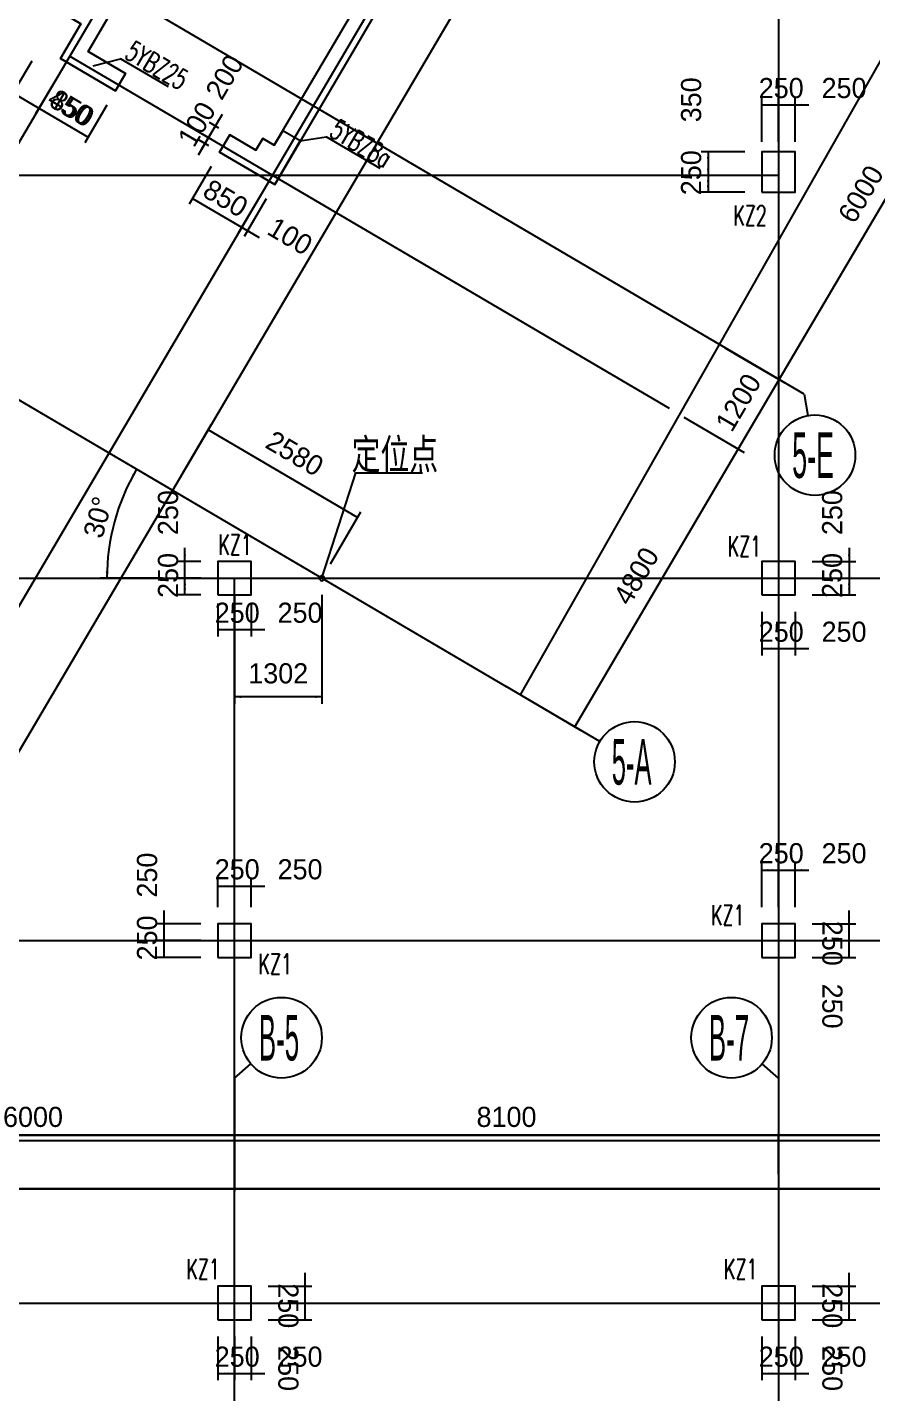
# Model space of a CAD drawing. Extents: x 19107 to 699106, y -67310 to 245688.
# Drawn here: x 521573 to 534145, y 143353 to 163694 of the extents above; entities that cross this region are included whole.
import ezdxf
from ezdxf.enums import TextEntityAlignment as Align

# ---------------------------------------------------------------- set-up
doc = ezdxf.new("R2010")
doc.units = 0
doc.header["$LTSCALE"] = 100
doc.header["$MEASUREMENT"] = 0
for name, color, linetype in [('DIM', 3, 'Continuous'), ('DOTE', 253, 'Continuous'), ('h后浇带', 51, 'Continuous'), ('L-AXIS', 3, 'Continuous'), ('wall-主楼', 2, 'Continuous'), ('小尺寸', 4, 'Continuous')]:
    doc.layers.add(name, color=color, linetype=linetype)
doc.layers.add('Select Column Frame Line', color=7, linetype='Continuous', lineweight=0)
doc.layers.add('Select Column Frame Position', color=7, linetype='Continuous', lineweight=0)
doc.styles.get("Standard").update_dxf_attribs({"font": 'standard'})
doc.styles.add('汉字', font='汉字')
doc.dimstyles.get("Standard").update_dxf_attribs({"dimtxt": 300, "dimasz": 100, "dimexe": 100, "dimexo": 250, "dimgap": 100, "dimtad": 0, "dimtoh": 1, "dimdec": 0, "dimdsep": 46, "dimcen": 0.09, "dimclrt": 7, "dimadec": 0, "dimazin": 0, "dimtfac": 1, "dimtdec": 4, "dimtofl": 0, "dimtmove": 0, "dimatfit": 3, "dimfxl": 1, "dimtolj": 1, "dimtzin": 0, "dimarcsym": 0})

# ---------------------------------------------------------------- blocks, each defined once
blk = doc.blocks.new('*D2033')
at = {"layer": 'L-AXIS', "color": 0, "linetype": 'ByBlock', "lineweight": -2}
for p, q in [((523678, 156830), (523113, 157162)), ((523585, 155488), (522657, 155488))]:
    blk.add_line(p, q, dxfattribs=at)
blk.add_arc((525960, 155488), 3202, 149.5454, 180, dxfattribs=at)
for points in [[(523199, 157111), (523164, 157016), (523135, 157032)], [(522757, 155488), (522742, 155588), (522775, 155588)]]:
    blk.add_solid(points, dxfattribs=at)
at = {"layer": 'L-AXIS', "color": 7, "linetype": 'Continuous', "lineweight": -2, "insert": (522773, 156355), "char_height": 300, "width": 453.33, "attachment_point": 8, "rotation": 74.7727, "style": '汉字'}
blk.add_mtext('30%%D', dxfattribs=at)
blk = doc.blocks.new('*D1056')
at = {"layer": 'L-AXIS', "color": 0, "linetype": 'ByBlock', "lineweight": -2}
for p, q in [((524658, 155238), (524658, 153618)), ((525960, 155238), (525960, 153618)), ((525960, 153718), (524658, 153718))]:
    blk.add_line(p, q, dxfattribs=at)
for points in [[(524658, 153718), (524758, 153734), (524758, 153701)], [(525960, 153718), (525860, 153701), (525860, 153734)]]:
    blk.add_solid(points, dxfattribs=at)
at = {"layer": 'L-AXIS', "color": 7, "linetype": 'Continuous', "lineweight": -2, "insert": (525309, 154068), "char_height": 300, "width": 690, "attachment_point": 5, "style": '汉字'}
blk.add_mtext('1302', dxfattribs=at)
blk = doc.blocks.new('*D1384')
at = {"layer": 'L-AXIS', "color": 0, "linetype": 'ByBlock', "lineweight": -2}
for p, q in [((531350, 157887), (532244, 157361)), ((529725, 153274), (532158, 157412)), ((528917, 153749), (529811, 153223))]:
    blk.add_line(p, q, dxfattribs=at)
for points in [[(532158, 157412), (532122, 157317), (532093, 157334)], [(529725, 153274), (529761, 153369), (529790, 153352)]]:
    blk.add_solid(points, dxfattribs=at)
at = {"layer": 'L-AXIS', "color": 7, "linetype": 'Continuous', "lineweight": -2, "insert": (530640, 155520), "char_height": 300, "width": 790, "attachment_point": 5, "rotation": 59.5454, "style": '汉字'}
blk.add_mtext('4800', dxfattribs=at)
blk = doc.blocks.new('_AXISO')
blk.add_circle((0, 0), 0.5)
blk = doc.blocks.new('*D1715')
at = {"layer": 'L-AXIS', "color": 0, "linetype": 'ByBlock', "lineweight": -2}
for p, q in [((535000, 164094), (535894, 163568)), ((532766, 158446), (535808, 163618)), ((532094, 158842), (532853, 158396))]:
    blk.add_line(p, q, dxfattribs=at)
for points in [[(535808, 163618), (535771, 163524), (535743, 163541)], [(532766, 158446), (532803, 158541), (532831, 158524)]]:
    blk.add_solid(points, dxfattribs=at)
at = {"layer": 'L-AXIS', "color": 7, "linetype": 'Continuous', "lineweight": -2, "insert": (533985, 161210), "char_height": 300, "width": 770, "attachment_point": 5, "rotation": 59.5454, "style": '汉字'}
blk.add_mtext('6000', dxfattribs=at)
blk = doc.blocks.new('*D1062')
at = {"layer": 'L-AXIS', "color": 0, "linetype": 'ByBlock', "lineweight": -2}
for p, q in [((518658, 146608), (518658, 147210)), ((518658, 147110), (524658, 147110)), ((524658, 146608), (524658, 147210))]:
    blk.add_line(p, q, dxfattribs=at)
for points in [[(518658, 147110), (518758, 147126), (518758, 147093)], [(524658, 147110), (524558, 147093), (524558, 147126)]]:
    blk.add_solid(points, dxfattribs=at)
at = {"layer": 'L-AXIS', "color": 7, "linetype": 'Continuous', "lineweight": -2, "insert": (521658, 147460), "char_height": 300, "width": 770, "attachment_point": 5, "style": '汉字'}
blk.add_mtext('6000', dxfattribs=at)
blk = doc.blocks.new('*D4374')
at = {"layer": 'L-AXIS', "color": 0, "linetype": 'ByBlock', "lineweight": -2}
for p, q in [((524658, 146608), (524658, 147210)), ((524658, 147110), (532758, 147110)), ((532758, 146608), (532758, 147210))]:
    blk.add_line(p, q, dxfattribs=at)
for points in [[(524658, 147110), (524758, 147126), (524758, 147093)], [(532758, 147110), (532658, 147093), (532658, 147126)]]:
    blk.add_solid(points, dxfattribs=at)
at = {"layer": 'L-AXIS', "color": 7, "linetype": 'Continuous', "lineweight": -2, "insert": (528708, 147460), "char_height": 300, "width": 775, "attachment_point": 5, "style": '汉字'}
blk.add_mtext('8100', dxfattribs=at)
blk = doc.blocks.new('*D3620')
at = {"layer": 'L-AXIS', "color": 0, "linetype": 'ByBlock', "lineweight": -2}
for p, q in [((532758, 146608), (532758, 147210)), ((532758, 147110), (538758, 147110)), ((538758, 146608), (538758, 147210))]:
    blk.add_line(p, q, dxfattribs=at)
for points in [[(532758, 147110), (532858, 147126), (532858, 147093)], [(538758, 147110), (538658, 147093), (538658, 147126)]]:
    blk.add_solid(points, dxfattribs=at)
at = {"layer": 'L-AXIS', "color": 7, "linetype": 'Continuous', "lineweight": -2, "insert": (535758, 147460), "char_height": 300, "width": 770, "attachment_point": 5, "style": '汉字'}
blk.add_mtext('6000', dxfattribs=at)
blk = doc.blocks.new('*D971')
at = {"layer": 'L-AXIS', "color": 0, "linetype": 'ByBlock', "lineweight": -2}
for p, q in [((523862, 157011), (524317, 157784)), ((526490, 156390), (524266, 157697)), ((526086, 155703), (526541, 156476))]:
    blk.add_line(p, q, dxfattribs=at)
for points in [[(524266, 157697), (524361, 157661), (524344, 157632)], [(526490, 156390), (526395, 156426), (526412, 156455)]]:
    blk.add_solid(points, dxfattribs=at)
at = {"layer": 'L-AXIS', "color": 7, "linetype": 'Continuous', "lineweight": -2, "insert": (525555, 157345), "char_height": 300, "width": 780, "attachment_point": 5, "rotation": 329.5454, "style": '汉字'}
blk.add_mtext('2580', dxfattribs=at)
blk = doc.blocks.new('*D3467')
at = {"layer": 'L-AXIS', "color": 0, "linetype": 'ByBlock', "lineweight": -2}
for p, q in [((531958, 158921), (532853, 158396)), ((532158, 157412), (532766, 158446)), ((531350, 157887), (532244, 157361))]:
    blk.add_line(p, q, dxfattribs=at)
for points in [[(532766, 158446), (532730, 158352), (532701, 158369)], [(532158, 157412), (532195, 157507), (532223, 157490)]]:
    blk.add_solid(points, dxfattribs=at)
at = {"layer": 'L-AXIS', "color": 7, "linetype": 'Continuous', "lineweight": -2, "insert": (532161, 158106), "char_height": 300, "width": 690, "attachment_point": 5, "rotation": 59.5454, "style": '汉字'}
blk.add_mtext('1200', dxfattribs=at)
blk = doc.blocks.new('*D953')
at = {"layer": '小尺寸', "color": 0, "linetype": 'ByBlock', "lineweight": -2}
for p, q in [((521638, 163191), (521309, 162631)), ((522026, 162963), (521697, 162403)), ((521359, 162717), (521747, 162489))]:
    blk.add_line(p, q, dxfattribs=at)
for points in [[(521359, 162717), (521454, 162681), (521437, 162652)], [(521747, 162489), (521653, 162526), (521669, 162554)]]:
    blk.add_solid(points, dxfattribs=at)
at = {"layer": '小尺寸', "color": 7, "linetype": 'Continuous', "lineweight": -2, "insert": (522209, 162508), "char_height": 300, "width": 576.67, "attachment_point": 5, "rotation": 329.5454, "style": '汉字'}
blk.add_mtext('450', dxfattribs=at)
blk = doc.blocks.new('*D1327')
at = {"layer": '小尺寸', "color": 0, "linetype": 'ByBlock', "lineweight": -2}
for p, q in [((522026, 162963), (521697, 162403)), ((522759, 162533), (522429, 161972)), ((521747, 162489), (522480, 162058))]:
    blk.add_line(p, q, dxfattribs=at)
for points in [[(521747, 162489), (521842, 162453), (521825, 162424)], [(522480, 162058), (522385, 162095), (522402, 162123)]]:
    blk.add_solid(points, dxfattribs=at)
at = {"layer": '小尺寸', "color": 7, "linetype": 'Continuous', "lineweight": -2, "insert": (522240, 162489), "char_height": 300, "width": 566.67, "attachment_point": 5, "rotation": 329.5454, "style": '汉字'}
blk.add_mtext('850', dxfattribs=at)
blk = doc.blocks.new('*D456')
at = {"layer": '小尺寸', "color": 0, "linetype": 'ByBlock', "lineweight": -2}
for p, q in [((524472, 162395), (524168, 161878)), ((524427, 162190), (524284, 162274)), ((524325, 162018), (524183, 162101))]:
    blk.add_line(p, q, dxfattribs=at)
for points in [[(524370, 162223), (524407, 162318), (524435, 162301)], [(524269, 162051), (524233, 161956), (524204, 161973)]]:
    blk.add_solid(points, dxfattribs=at)
at = {"layer": '小尺寸', "color": 7, "linetype": 'Continuous', "lineweight": -2, "insert": (524510, 162954), "char_height": 300, "width": 566.67, "attachment_point": 5, "rotation": 59.5454, "style": '汉字'}
blk.add_mtext('200', dxfattribs=at)
blk = doc.blocks.new('*D781')
at = {"layer": '小尺寸', "color": 0, "linetype": 'ByBlock', "lineweight": -2}
for p, q in [((524370, 162223), (524117, 161792)), ((524274, 161931), (524132, 162015)), ((524325, 162018), (524183, 162101))]:
    blk.add_line(p, q, dxfattribs=at)
for points in [[(524269, 162051), (524305, 162145), (524334, 162128)], [(524218, 161964), (524182, 161870), (524153, 161887)]]:
    blk.add_solid(points, dxfattribs=at)
at = {"layer": '小尺寸', "color": 7, "linetype": 'Continuous', "lineweight": -2, "insert": (524097, 162252), "char_height": 300, "width": 476.67, "attachment_point": 5, "rotation": 59.5454, "style": '汉字'}
blk.add_mtext('100', dxfattribs=at)
blk = doc.blocks.new('*D1115')
at = {"layer": '小尺寸', "color": 0, "linetype": 'ByBlock', "lineweight": -2}
for p, q in [((524310, 161620), (523981, 161060)), ((524032, 161146), (524764, 160715)), ((525043, 161189), (524714, 160629))]:
    blk.add_line(p, q, dxfattribs=at)
for points in [[(524032, 161146), (524126, 161110), (524109, 161081)], [(524764, 160715), (524670, 160752), (524687, 160780)]]:
    blk.add_solid(points, dxfattribs=at)
at = {"layer": '小尺寸', "color": 7, "linetype": 'Continuous', "lineweight": -2, "insert": (524525, 161146), "char_height": 300, "width": 566.67, "attachment_point": 5, "rotation": 329.5454, "style": '汉字'}
blk.add_mtext('850', dxfattribs=at)
blk = doc.blocks.new('*D4091')
at = {"layer": '小尺寸', "color": 0, "linetype": 'ByBlock', "lineweight": -2}
for p, q in [((525043, 161189), (524714, 160629)), ((525129, 161139), (524800, 160578)), ((524592, 160817), (525023, 160563))]:
    blk.add_line(p, q, dxfattribs=at)
for points in [[(524764, 160715), (524670, 160752), (524687, 160780)], [(524851, 160665), (524945, 160628), (524928, 160600)]]:
    blk.add_solid(points, dxfattribs=at)
at = {"layer": '小尺寸', "color": 7, "linetype": 'Continuous', "lineweight": -2, "insert": (525486, 160581), "char_height": 300, "width": 476.67, "attachment_point": 5, "rotation": 329.5454, "style": '汉字'}
blk.add_mtext('100', dxfattribs=at)
blk = doc.blocks.new('*D3520')
at = {"layer": 'DIM', "color": 0, "linetype": 'ByBlock', "lineweight": -2}
for p, q in [((532258, 161838), (531608, 161838)), ((531708, 161838), (531708, 161488)), ((532258, 161488), (531608, 161488))]:
    blk.add_line(p, q, dxfattribs=at)
for points in [[(531708, 161838), (531725, 161738), (531691, 161738)], [(531708, 161488), (531691, 161588), (531725, 161588)]]:
    blk.add_solid(points, dxfattribs=at)
at = {"layer": 'DIM', "color": 7, "linetype": 'Continuous', "lineweight": -2, "insert": (531458, 162614), "char_height": 300, "width": 566.67, "attachment_point": 5, "rotation": 90, "style": '汉字'}
blk.add_mtext('350', dxfattribs=at)
blk = doc.blocks.new('*D1260')
at = {"layer": 'DIM', "color": 0, "linetype": 'ByBlock', "lineweight": -2}
for p, q in [((532258, 161488), (531608, 161488)), ((531708, 161488), (531708, 161238)), ((532258, 161238), (531608, 161238))]:
    blk.add_line(p, q, dxfattribs=at)
for points in [[(531708, 161488), (531725, 161388), (531691, 161388)], [(531708, 161238), (531691, 161338), (531725, 161338)]]:
    blk.add_solid(points, dxfattribs=at)
at = {"layer": 'DIM', "color": 7, "linetype": 'Continuous', "lineweight": -2, "insert": (531458, 161528), "char_height": 300, "width": 566.67, "attachment_point": 5, "rotation": 90, "style": '汉字'}
blk.add_mtext('250', dxfattribs=at)
blk = doc.blocks.new('*D1581')
at = {"layer": 'DIM', "color": 0, "linetype": 'ByBlock', "lineweight": -2}
for p, q in [((532508, 161988), (532508, 162638)), ((532508, 162538), (532758, 162538)), ((532758, 161988), (532758, 162638))]:
    blk.add_line(p, q, dxfattribs=at)
for points in [[(532508, 162538), (532608, 162555), (532608, 162521)], [(532758, 162538), (532658, 162521), (532658, 162555)]]:
    blk.add_solid(points, dxfattribs=at)
at = {"layer": 'DIM', "color": 7, "linetype": 'Continuous', "lineweight": -2, "insert": (532798, 162788), "char_height": 300, "width": 566.67, "attachment_point": 5, "style": '汉字'}
blk.add_mtext('250', dxfattribs=at)
blk = doc.blocks.new('*D1941')
at = {"layer": 'DIM', "color": 0, "linetype": 'ByBlock', "lineweight": -2}
for p, q in [((532558, 162538), (533208, 162538)), ((532758, 161988), (532758, 162638)), ((533008, 161988), (533008, 162638))]:
    blk.add_line(p, q, dxfattribs=at)
for points in [[(532758, 162538), (532658, 162521), (532658, 162555)], [(533008, 162538), (533108, 162555), (533108, 162521)]]:
    blk.add_solid(points, dxfattribs=at)
at = {"layer": 'DIM', "color": 7, "linetype": 'Continuous', "lineweight": -2, "insert": (533734, 162788), "char_height": 300, "width": 566.67, "attachment_point": 5, "style": '汉字'}
blk.add_mtext('250', dxfattribs=at)
blk = doc.blocks.new('*D2858')
at = {"layer": 'DIM', "color": 0, "linetype": 'ByBlock', "lineweight": -2}
for p, q in [((524408, 155111), (524408, 154621)), ((524658, 155111), (524658, 154621)), ((524408, 154721), (524658, 154721))]:
    blk.add_line(p, q, dxfattribs=at)
for points in [[(524408, 154721), (524508, 154738), (524508, 154705)], [(524658, 154721), (524558, 154705), (524558, 154738)]]:
    blk.add_solid(points, dxfattribs=at)
at = {"layer": 'DIM', "color": 7, "linetype": 'Continuous', "lineweight": -2, "insert": (524698, 154971), "char_height": 300, "width": 566.67, "attachment_point": 5, "style": '汉字'}
blk.add_mtext('250', dxfattribs=at)
blk = doc.blocks.new('*D3181')
at = {"layer": 'DIM', "color": 0, "linetype": 'ByBlock', "lineweight": -2}
for p, q in [((524658, 155111), (524658, 154621)), ((524908, 155111), (524908, 154621)), ((524458, 154721), (525108, 154721))]:
    blk.add_line(p, q, dxfattribs=at)
for points in [[(524658, 154721), (524558, 154705), (524558, 154738)], [(524908, 154721), (525008, 154738), (525008, 154705)]]:
    blk.add_solid(points, dxfattribs=at)
at = {"layer": 'DIM', "color": 7, "linetype": 'Continuous', "lineweight": -2, "insert": (525634, 154971), "char_height": 300, "width": 566.67, "attachment_point": 5, "style": '汉字'}
blk.add_mtext('250', dxfattribs=at)
blk = doc.blocks.new('*D3540')
at = {"layer": 'DIM', "color": 0, "linetype": 'ByBlock', "lineweight": -2}
for p, q in [((524158, 155488), (523820, 155488)), ((523920, 155238), (523920, 155488)), ((524158, 155238), (523820, 155238))]:
    blk.add_line(p, q, dxfattribs=at)
for points in [[(523920, 155488), (523936, 155388), (523903, 155388)], [(523920, 155238), (523903, 155338), (523936, 155338)]]:
    blk.add_solid(points, dxfattribs=at)
at = {"layer": 'DIM', "color": 7, "linetype": 'Continuous', "lineweight": -2, "insert": (523670, 155528), "char_height": 300, "width": 566.67, "attachment_point": 5, "rotation": 90, "style": '汉字'}
blk.add_mtext('250', dxfattribs=at)
blk = doc.blocks.new('*D1230')
at = {"layer": 'DIM', "color": 0, "linetype": 'ByBlock', "lineweight": -2}
for p, q in [((523920, 155288), (523920, 155938)), ((524158, 155738), (523820, 155738)), ((524158, 155488), (523820, 155488))]:
    blk.add_line(p, q, dxfattribs=at)
for points in [[(523920, 155738), (523903, 155838), (523936, 155838)], [(523920, 155488), (523936, 155388), (523903, 155388)]]:
    blk.add_solid(points, dxfattribs=at)
at = {"layer": 'DIM', "color": 7, "linetype": 'Continuous', "lineweight": -2, "insert": (523670, 156464), "char_height": 300, "width": 566.67, "attachment_point": 5, "rotation": 90, "style": '汉字'}
blk.add_mtext('250', dxfattribs=at)
blk = doc.blocks.new('*D1270')
at = {"layer": 'DIM', "color": 0, "linetype": 'ByBlock', "lineweight": -2}
for p, q in [((523608, 150538), (523608, 149888)), ((524158, 150338), (523508, 150338)), ((524158, 150088), (523508, 150088))]:
    blk.add_line(p, q, dxfattribs=at)
for points in [[(523608, 150338), (523591, 150438), (523625, 150438)], [(523608, 150088), (523625, 149988), (523591, 149988)]]:
    blk.add_solid(points, dxfattribs=at)
at = {"layer": 'DIM', "color": 7, "linetype": 'Continuous', "lineweight": -2, "insert": (523358, 151064), "char_height": 300, "width": 566.67, "attachment_point": 5, "rotation": 90, "style": '汉字'}
blk.add_mtext('250', dxfattribs=at)
blk = doc.blocks.new('*D1589')
at = {"layer": 'DIM', "color": 0, "linetype": 'ByBlock', "lineweight": -2}
for p, q in [((524158, 150088), (523508, 150088)), ((523608, 150088), (523608, 149838)), ((524158, 149838), (523508, 149838))]:
    blk.add_line(p, q, dxfattribs=at)
for points in [[(523608, 150088), (523625, 149988), (523591, 149988)], [(523608, 149838), (523591, 149938), (523625, 149938)]]:
    blk.add_solid(points, dxfattribs=at)
at = {"layer": 'DIM', "color": 7, "linetype": 'Continuous', "lineweight": -2, "insert": (523358, 150128), "char_height": 300, "width": 566.67, "attachment_point": 5, "rotation": 90, "style": '汉字'}
blk.add_mtext('250', dxfattribs=at)
blk = doc.blocks.new('*D1953')
at = {"layer": 'DIM', "color": 0, "linetype": 'ByBlock', "lineweight": -2}
for p, q in [((524408, 150588), (524408, 150999)), ((524658, 150588), (524658, 150999)), ((524408, 150899), (524658, 150899))]:
    blk.add_line(p, q, dxfattribs=at)
for points in [[(524408, 150899), (524508, 150915), (524508, 150882)], [(524658, 150899), (524558, 150882), (524558, 150915)]]:
    blk.add_solid(points, dxfattribs=at)
at = {"layer": 'DIM', "color": 7, "linetype": 'Continuous', "lineweight": -2, "insert": (524698, 151149), "char_height": 300, "width": 566.67, "attachment_point": 5, "style": '汉字'}
blk.add_mtext('250', dxfattribs=at)
blk = doc.blocks.new('*D2270')
at = {"layer": 'DIM', "color": 0, "linetype": 'ByBlock', "lineweight": -2}
for p, q in [((524658, 150588), (524658, 150999)), ((524908, 150588), (524908, 150999)), ((524458, 150899), (525108, 150899))]:
    blk.add_line(p, q, dxfattribs=at)
for points in [[(524658, 150899), (524558, 150882), (524558, 150915)], [(524908, 150899), (525008, 150915), (525008, 150882)]]:
    blk.add_solid(points, dxfattribs=at)
at = {"layer": 'DIM', "color": 7, "linetype": 'Continuous', "lineweight": -2, "insert": (525634, 151149), "char_height": 300, "width": 566.67, "attachment_point": 5, "style": '汉字'}
blk.add_mtext('250', dxfattribs=at)
blk = doc.blocks.new('*D5295')
at = {"layer": 'DIM', "color": 0, "linetype": 'ByBlock', "lineweight": -2}
for p, q in [((533808, 155938), (533808, 155288)), ((533258, 155738), (533908, 155738)), ((533258, 155488), (533908, 155488))]:
    blk.add_line(p, q, dxfattribs=at)
for points in [[(533808, 155738), (533792, 155838), (533825, 155838)], [(533808, 155488), (533825, 155388), (533792, 155388)]]:
    blk.add_solid(points, dxfattribs=at)
at = {"layer": 'DIM', "color": 7, "linetype": 'Continuous', "lineweight": -2, "insert": (533558, 156464), "char_height": 300, "width": 566.67, "attachment_point": 5, "rotation": 90, "style": '汉字'}
blk.add_mtext('250', dxfattribs=at)
blk = doc.blocks.new('*D313')
at = {"layer": 'DIM', "color": 0, "linetype": 'ByBlock', "lineweight": -2}
for p, q in [((533258, 155488), (533908, 155488)), ((533808, 155488), (533808, 155238)), ((533258, 155238), (533908, 155238))]:
    blk.add_line(p, q, dxfattribs=at)
for points in [[(533808, 155488), (533825, 155388), (533792, 155388)], [(533808, 155238), (533792, 155338), (533825, 155338)]]:
    blk.add_solid(points, dxfattribs=at)
at = {"layer": 'DIM', "color": 7, "linetype": 'Continuous', "lineweight": -2, "insert": (533558, 155528), "char_height": 300, "width": 566.67, "attachment_point": 5, "rotation": 90, "style": '汉字'}
blk.add_mtext('250', dxfattribs=at)
blk = doc.blocks.new('*D669')
at = {"layer": 'DIM', "color": 0, "linetype": 'ByBlock', "lineweight": -2}
for p, q in [((532508, 154988), (532508, 154338)), ((532758, 154988), (532758, 154338)), ((532508, 154438), (532758, 154438))]:
    blk.add_line(p, q, dxfattribs=at)
for points in [[(532508, 154438), (532608, 154455), (532608, 154421)], [(532758, 154438), (532658, 154421), (532658, 154455)]]:
    blk.add_solid(points, dxfattribs=at)
at = {"layer": 'DIM', "color": 7, "linetype": 'Continuous', "lineweight": -2, "insert": (532798, 154688), "char_height": 300, "width": 566.67, "attachment_point": 5, "style": '汉字'}
blk.add_mtext('250', dxfattribs=at)
blk = doc.blocks.new('*D992')
at = {"layer": 'DIM', "color": 0, "linetype": 'ByBlock', "lineweight": -2}
for p, q in [((532758, 154988), (532758, 154338)), ((533008, 154988), (533008, 154338)), ((532558, 154438), (533208, 154438))]:
    blk.add_line(p, q, dxfattribs=at)
for points in [[(532758, 154438), (532658, 154421), (532658, 154455)], [(533008, 154438), (533108, 154455), (533108, 154421)]]:
    blk.add_solid(points, dxfattribs=at)
at = {"layer": 'DIM', "color": 7, "linetype": 'Continuous', "lineweight": -2, "insert": (533734, 154688), "char_height": 300, "width": 566.67, "attachment_point": 5, "style": '汉字'}
blk.add_mtext('250', dxfattribs=at)
blk = doc.blocks.new('*D3993')
at = {"layer": 'DIM', "color": 0, "linetype": 'ByBlock', "lineweight": -2}
for p, q in [((532508, 150588), (532508, 151238)), ((532508, 151138), (532758, 151138)), ((532758, 150588), (532758, 151238))]:
    blk.add_line(p, q, dxfattribs=at)
for points in [[(532508, 151138), (532608, 151155), (532608, 151121)], [(532758, 151138), (532658, 151121), (532658, 151155)]]:
    blk.add_solid(points, dxfattribs=at)
at = {"layer": 'DIM', "color": 7, "linetype": 'Continuous', "lineweight": -2, "insert": (532798, 151388), "char_height": 300, "width": 566.67, "attachment_point": 5, "style": '汉字'}
blk.add_mtext('250', dxfattribs=at)
blk = doc.blocks.new('*D4324')
at = {"layer": 'DIM', "color": 0, "linetype": 'ByBlock', "lineweight": -2}
for p, q in [((532558, 151138), (533208, 151138)), ((532758, 150588), (532758, 151238)), ((533008, 150588), (533008, 151238))]:
    blk.add_line(p, q, dxfattribs=at)
for points in [[(532758, 151138), (532658, 151121), (532658, 151155)], [(533008, 151138), (533108, 151155), (533108, 151121)]]:
    blk.add_solid(points, dxfattribs=at)
at = {"layer": 'DIM', "color": 7, "linetype": 'Continuous', "lineweight": -2, "insert": (533734, 151388), "char_height": 300, "width": 566.67, "attachment_point": 5, "style": '汉字'}
blk.add_mtext('250', dxfattribs=at)
blk = doc.blocks.new('*D4689')
at = {"layer": 'DIM', "color": 0, "linetype": 'ByBlock', "lineweight": -2}
for p, q in [((533258, 150088), (533908, 150088)), ((533808, 149838), (533808, 150088)), ((533258, 149838), (533908, 149838))]:
    blk.add_line(p, q, dxfattribs=at)
for points in [[(533808, 150088), (533825, 149988), (533791, 149988)], [(533808, 149838), (533791, 149938), (533825, 149938)]]:
    blk.add_solid(points, dxfattribs=at)
at = {"layer": 'DIM', "color": 7, "linetype": 'Continuous', "lineweight": -2, "insert": (533558, 149112), "char_height": 300, "width": 566.67, "attachment_point": 5, "rotation": 270, "style": '汉字'}
blk.add_mtext('250', dxfattribs=at)
blk = doc.blocks.new('*D5013')
at = {"layer": 'DIM', "color": 0, "linetype": 'ByBlock', "lineweight": -2}
for p, q in [((533808, 149888), (533808, 150538)), ((533258, 150338), (533908, 150338)), ((533258, 150088), (533908, 150088))]:
    blk.add_line(p, q, dxfattribs=at)
for points in [[(533808, 150338), (533791, 150438), (533825, 150438)], [(533808, 150088), (533825, 149988), (533791, 149988)]]:
    blk.add_solid(points, dxfattribs=at)
at = {"layer": 'DIM', "color": 7, "linetype": 'Continuous', "lineweight": -2, "insert": (533558, 150048), "char_height": 300, "width": 566.67, "attachment_point": 5, "rotation": 270, "style": '汉字'}
blk.add_mtext('250', dxfattribs=at)
blk = doc.blocks.new('*D3833')
at = {"layer": 'DIM', "color": 0, "linetype": 'ByBlock', "lineweight": -2}
for p, q in [((524408, 144188), (524408, 143538)), ((524658, 144188), (524658, 143538)), ((524408, 143638), (524658, 143638))]:
    blk.add_line(p, q, dxfattribs=at)
for points in [[(524408, 143638), (524508, 143655), (524508, 143621)], [(524658, 143638), (524558, 143621), (524558, 143655)]]:
    blk.add_solid(points, dxfattribs=at)
at = {"layer": 'DIM', "color": 7, "linetype": 'Continuous', "lineweight": -2, "insert": (524698, 143888), "char_height": 300, "width": 566.67, "attachment_point": 5, "style": '汉字'}
blk.add_mtext('250', dxfattribs=at)
blk = doc.blocks.new('*D4152')
at = {"layer": 'DIM', "color": 0, "linetype": 'ByBlock', "lineweight": -2}
for p, q in [((524658, 144188), (524658, 143538)), ((524908, 144188), (524908, 143538)), ((524458, 143638), (525108, 143638))]:
    blk.add_line(p, q, dxfattribs=at)
for points in [[(524658, 143638), (524558, 143621), (524558, 143655)], [(524908, 143638), (525008, 143655), (525008, 143621)]]:
    blk.add_solid(points, dxfattribs=at)
at = {"layer": 'DIM', "color": 7, "linetype": 'Continuous', "lineweight": -2, "insert": (525634, 143888), "char_height": 300, "width": 566.67, "attachment_point": 5, "style": '汉字'}
blk.add_mtext('250', dxfattribs=at)
blk = doc.blocks.new('*D4532')
at = {"layer": 'DIM', "color": 0, "linetype": 'ByBlock', "lineweight": -2}
for p, q in [((525158, 144688), (525808, 144688)), ((525708, 144438), (525708, 144688)), ((525158, 144438), (525808, 144438))]:
    blk.add_line(p, q, dxfattribs=at)
for points in [[(525708, 144688), (525725, 144588), (525691, 144588)], [(525708, 144438), (525691, 144538), (525725, 144538)]]:
    blk.add_solid(points, dxfattribs=at)
at = {"layer": 'DIM', "color": 7, "linetype": 'Continuous', "lineweight": -2, "insert": (525458, 143712), "char_height": 300, "width": 566.67, "attachment_point": 5, "rotation": 270, "style": '汉字'}
blk.add_mtext('250', dxfattribs=at)
blk = doc.blocks.new('*D4857')
at = {"layer": 'DIM', "color": 0, "linetype": 'ByBlock', "lineweight": -2}
for p, q in [((525708, 144488), (525708, 145138)), ((525158, 144938), (525808, 144938)), ((525158, 144688), (525808, 144688))]:
    blk.add_line(p, q, dxfattribs=at)
for points in [[(525708, 144938), (525691, 145038), (525725, 145038)], [(525708, 144688), (525725, 144588), (525691, 144588)]]:
    blk.add_solid(points, dxfattribs=at)
at = {"layer": 'DIM', "color": 7, "linetype": 'Continuous', "lineweight": -2, "insert": (525458, 144648), "char_height": 300, "width": 566.67, "attachment_point": 5, "rotation": 270, "style": '汉字'}
blk.add_mtext('250', dxfattribs=at)
blk = doc.blocks.new('*D2552')
at = {"layer": 'DIM', "color": 0, "linetype": 'ByBlock', "lineweight": -2}
for p, q in [((532508, 144188), (532508, 143538)), ((532758, 144188), (532758, 143538)), ((532508, 143638), (532758, 143638))]:
    blk.add_line(p, q, dxfattribs=at)
for points in [[(532508, 143638), (532608, 143655), (532608, 143621)], [(532758, 143638), (532658, 143621), (532658, 143655)]]:
    blk.add_solid(points, dxfattribs=at)
at = {"layer": 'DIM', "color": 7, "linetype": 'Continuous', "lineweight": -2, "insert": (532798, 143888), "char_height": 300, "width": 566.67, "attachment_point": 5, "style": '汉字'}
blk.add_mtext('250', dxfattribs=at)
blk = doc.blocks.new('*D2868')
at = {"layer": 'DIM', "color": 0, "linetype": 'ByBlock', "lineweight": -2}
for p, q in [((532758, 144188), (532758, 143538)), ((533008, 144188), (533008, 143538)), ((532558, 143638), (533208, 143638))]:
    blk.add_line(p, q, dxfattribs=at)
for points in [[(532758, 143638), (532658, 143621), (532658, 143655)], [(533008, 143638), (533108, 143655), (533108, 143621)]]:
    blk.add_solid(points, dxfattribs=at)
at = {"layer": 'DIM', "color": 7, "linetype": 'Continuous', "lineweight": -2, "insert": (533734, 143888), "char_height": 300, "width": 566.67, "attachment_point": 5, "style": '汉字'}
blk.add_mtext('250', dxfattribs=at)
blk = doc.blocks.new('*D3233')
at = {"layer": 'DIM', "color": 0, "linetype": 'ByBlock', "lineweight": -2}
for p, q in [((533258, 144688), (533908, 144688)), ((533808, 144438), (533808, 144688)), ((533258, 144438), (533908, 144438))]:
    blk.add_line(p, q, dxfattribs=at)
for points in [[(533808, 144688), (533825, 144588), (533791, 144588)], [(533808, 144438), (533791, 144538), (533825, 144538)]]:
    blk.add_solid(points, dxfattribs=at)
at = {"layer": 'DIM', "color": 7, "linetype": 'Continuous', "lineweight": -2, "insert": (533558, 143712), "char_height": 300, "width": 566.67, "attachment_point": 5, "rotation": 270, "style": '汉字'}
blk.add_mtext('250', dxfattribs=at)
blk = doc.blocks.new('*D3549')
at = {"layer": 'DIM', "color": 0, "linetype": 'ByBlock', "lineweight": -2}
for p, q in [((533808, 144488), (533808, 145138)), ((533258, 144938), (533908, 144938)), ((533258, 144688), (533908, 144688))]:
    blk.add_line(p, q, dxfattribs=at)
for points in [[(533808, 144938), (533791, 145038), (533825, 145038)], [(533808, 144688), (533825, 144588), (533791, 144588)]]:
    blk.add_solid(points, dxfattribs=at)
at = {"layer": 'DIM', "color": 7, "linetype": 'Continuous', "lineweight": -2, "insert": (533558, 144648), "char_height": 300, "width": 566.67, "attachment_point": 5, "rotation": 270, "style": '汉字'}
blk.add_mtext('250', dxfattribs=at)
blk = doc.blocks.new('后浇带现场')
at = {"color": 6, "lineweight": 30}
for points in [[(662200, 674230), (718557, 674230), (718557, 624270), (707583, 624270), (707286, 620897), (700215, 616964), (698139, 620873), (664797, 619534)], [(662200, 673430), (717757, 673430), (717757, 625070), (706851, 625070), (706526, 621390), (700538, 618060), (698609, 621692), (664765, 620333)]]:
    blk.add_lwpolyline(points, dxfattribs=at)
at = {"layer": 'h后浇带', "color": 1}
for p, q in [((662168, 674230), (787754, 674230)), ((662200, 673430), (787536, 673430))]:
    blk.add_line(p, q, dxfattribs=at)

msp = doc.modelspace()

# ---------------------------------------------------------------- linework, layer by layer
at = {"layer": 'DOTE'}
for p, q in [((532758, 238913.1), (532758.2, 95505.2)), ((530761.6, 177820.4), (517397.8, 155092)), ((531878.7, 158968.3), (502295.3, 176362.7)), ((534727, 175488.8), (521363.2, 152760.5)), ((527349.2, 165111.4), (520415, 153318)), ((510374.2, 164651.8), (528701.7, 153875.6)), ((531134.8, 158013.6), (522203.4, 163265.1)), ((532758.1, 161487.9), (490788.5, 161487.9)), ((491029.4, 155487.9), (604908.1, 155487.9)), ((524658.1, 100087.9), (524658.1, 155487.9)), ((491246.2, 150087.9), (605563.5, 150087.9)), ((491462.9, 144687.9), (604647.2, 144687.9))]:
    msp.add_line(p, q, dxfattribs=at)
at = {"layer": 'L-AXIS'}
for p, q in [((528917.2, 153748.9), (536912.8, 167840.5)), ((533138.2, 158227.7), (531743, 159048.1)), ((533138.2, 158227.7), (533195, 157910.8)), ((530097.1, 153055.5), (528701.9, 153875.9)), ((524658.1, 148041.3), (524902.5, 148250.8)), ((532758.1, 148041.3), (532513.5, 148250.7)), ((524658.1, 148041.3), (524658.1, 146357.9)), ((532758.1, 148041.3), (532758.1, 146357.9))]:
    msp.add_line(p, q, dxfattribs=at)
msp.add_lwpolyline([(525959.6, 155487.9), (526463.1, 157055.3), (527458.7, 157055.3)], dxfattribs=at)
msp.add_lwpolyline([(525924.8, 155502, 1), (525994.4, 155473.9, 1)], format="xyb", close=True, dxfattribs=at)
at = {"layer": 'Select Column Frame Line', "color": 200, "linetype": 'Continuous', "lineweight": -3}
for p, q in [((522552, 163118.1), (522962.7, 163224.7)), ((523673.8, 162806.5), (522962.7, 163224.7)), ((525636.2, 162000.7), (526021.5, 162064.2)), ((526827.3, 161590.4), (526021.5, 162064.2))]:
    msp.add_line(p, q, dxfattribs=at)
at = {"layer": 'Select Column Frame Position', "color": 235, "linetype": 'Continuous', "lineweight": -3}
for points in [[(522221, 164182.8), (522068.9, 163924.2), (522370.7, 163746.8), (522066.5, 163229.6), (522885.5, 162748.1), (523037.5, 163006.7), (522477.2, 163336.1), (522933.4, 164112), (522674.8, 164264), (522522.7, 164005.4), (522221, 164182.8)], [(524437.1, 161835.7), (525256.1, 161354.2), (525636.2, 162000.7), (525377.6, 162152.8), (525251, 161937.5), (525078.6, 162038.9), (524977.1, 161866.2), (524589.2, 162094.3), (524437.1, 161835.7)]]:
    msp.add_lwpolyline(points, dxfattribs=at)
at = {"layer": 'Select Column Frame Position', "color": 7, "linetype": 'Continuous', "lineweight": -3}
for points in [[(532508.1, 161237.9), (533008.1, 161237.9), (533008.1, 161837.9), (532508.1, 161837.9), (532508.1, 161237.9)], [(524408.1, 155237.9), (524908.1, 155237.9), (524908.1, 155737.9), (524408.1, 155737.9), (524408.1, 155237.9)], [(532508.1, 155237.9), (533008.1, 155237.9), (533008.1, 155737.9), (532508.1, 155737.9), (532508.1, 155237.9)], [(524408.1, 149837.9), (524908.1, 149837.9), (524908.1, 150337.9), (524408.1, 150337.9), (524408.1, 149837.9)], [(532508.1, 149837.9), (533008.1, 149837.9), (533008.1, 150337.9), (532508.1, 150337.9), (532508.1, 149837.9)], [(524408.1, 144437.9), (524908.1, 144437.9), (524908.1, 144937.9), (524408.1, 144937.9), (524408.1, 144437.9)], [(532508.1, 144437.9), (533008.1, 144437.9), (533008.1, 144937.9), (532508.1, 144937.9), (532508.1, 144437.9)]]:
    msp.add_lwpolyline(points, dxfattribs=at)
at = {"layer": 'wall-主楼'}
msp.add_lwpolyline([(522885.5, 162748), (522066.5, 163229.6), (522370.7, 163746.8), (522068.9, 163924.2), (522221, 164182.8), (522522.7, 164005.4), (523485.7, 165643.2), (523744.3, 165491.2), (522781.3, 163853.3), (522477.2, 163336.1), (523037.5, 163006.7), (522885.5, 162748)], dxfattribs=at)
msp.add_lwpolyline([(527278.3, 165385.4), (528226.5, 164827.8), (528505.3, 165302), (528763.9, 165149.9), (528333.1, 164417.2), (527384.8, 164974.7), (525256.1, 161354.2), (524437.1, 161835.7), (524589.2, 162094.3), (524977.1, 161866.2), (525078.5, 162038.6), (525250.9, 161937.3)], close=True, dxfattribs=at)

# ---------------------------------------------------------------- block references
at = {"color": 3, "lineweight": 30}
msp.add_blockref('后浇带现场', (-182998.7, -527042.1), dxfattribs=at)
at = {"layer": 'L-AXIS'}
ref = msp.add_blockref('_AXISO', (533300.7, 157320.2), dxfattribs=dict(at, xscale=1199.999999999997, yscale=1200, rotation=359.999645787379))
ref.add_attrib('A', '5-E', (532961.2, 156980.8), dxfattribs={"height": 678.82, "style": '汉字', "width": 0.440678})
ref = msp.add_blockref('_AXISO', (530614.3, 152751.4), dxfattribs=dict(at, xscale=1199.999999999997, yscale=1200, rotation=359.999645787379))
ref.add_attrib('A', '5-A', (530274.9, 152412), dxfattribs={"height": 678.82, "style": '汉字', "width": 0.419355})
ref = msp.add_blockref('_AXISO', (525358.1, 148641.3), dxfattribs=dict(at, xscale=1199.999999999997, yscale=1200, rotation=359.9996457873818))
ref.add_attrib('A', 'B-5', (525018.7, 148301.9), dxfattribs={"height": 678.82, "style": '汉字', "width": 0.42623})
ref = msp.add_blockref('_AXISO', (532058.1, 148641.3), dxfattribs=dict(at, xscale=1199.999999999997, yscale=1200, rotation=359.9996457873818))
ref.add_attrib('A', 'B-7', (531718.7, 148301.9), dxfattribs={"height": 678.82, "style": '汉字', "width": 0.42623})

# ---------------------------------------------------------------- texts
at = {"color": 200, "linetype": 'Continuous', "lineweight": -3, "width": 0.7}
for s, p in [('5YBZ25', (523005.6, 163244.6)), ('5YBZ8a', (526053.1, 162078.2))]:
    msp.add_text(s, height=300, rotation=329.54537, dxfattribs=at).set_placement(p)
for s, p in [('KZ2', (532082.8, 160740.4)), ('KZ1', (524414.9, 155836.7)), ('KZ1', (531998, 155812.7)), ('KZ1', (531752, 150316)), ('KZ1', (525014.1, 149590.2)), ('KZ1', (523938.8, 145044)), ('KZ1', (531942.9, 145044))]:
    msp.add_text(s, height=300, dxfattribs=at).set_placement(p)
at = {"layer": 'L-AXIS', "width": 0.7}
msp.add_text('定位点', height=450, dxfattribs=at).set_placement((527046.7, 157108.6), align=Align.CENTER)

# ---------------------------------------------------------------- dimensions: what is measured, and where the dimension line sits
at = {"layer": 'DIM', "color": 200}
for p1, p2, distance, picture, middle in [((532508.1, 161837.9), (532508.1, 161487.9), -800, '*D3520', (531458.1, 162056)), ((532508.1, 161737.9), (532758.1, 161737.9), 800, '*D1581', (532290, 162787.9)), ((532758.1, 161737.9), (533008.1, 161737.9), 800, '*D1941', (533226.1, 162787.9)), ((532508.1, 161487.9), (532508.1, 161237.9), -800, '*D1260', (531458.1, 161019.9)), ((524408.1, 155487.9), (524408.1, 155737.9), 488.5, '*D1230', (523669.6, 155956)), ((533008.2, 155737.9), (533008.2, 155487.9), 800, '*D5295', (533558.2, 155956)), ((524408.1, 155237.9), (524408.1, 155487.9), 488.5, '*D3540', (523669.6, 155019.9)), ((533008.2, 155487.9), (533008.2, 155237.9), 800, '*D313', (533558.2, 155019.9)), ((524408.1, 155360.6), (524658.1, 155360.6), -639.4, '*D2858', (524190, 154971.3)), ((524658.1, 155360.6), (524908.1, 155360.6), -639.4, '*D3181', (525126.1, 154971.3)), ((532508.1, 155237.9), (532758.1, 155237.9), -800, '*D669', (532290, 154687.9)), ((532758.1, 155237.9), (533008.1, 155237.9), -800, '*D992', (533226.1, 154687.9)), ((532508.1, 150337.9), (532758.1, 150337.9), 800, '*D3993', (532290, 151387.9)), ((532758.1, 150337.9), (533008.1, 150337.9), 800, '*D4324', (533226.1, 151387.9)), ((524408.1, 150337.9), (524408.1, 150087.9), -800, '*D1270', (523358.1, 150556)), ((524408.1, 150337.9), (524658.1, 150337.9), 560.6, '*D1953', (524190, 151148.5)), ((524658.1, 150337.9), (524908.1, 150337.9), 560.6, '*D2270', (525126.1, 151148.5)), ((533008.1, 150087.9), (533008.1, 150337.9), -800, '*D5013', (533558.1, 150556)), ((524408.1, 150087.9), (524408.1, 149837.9), -800, '*D1589', (523358.1, 149619.9)), ((533008.1, 149837.9), (533008.1, 150087.9), -800, '*D4689', (533558.1, 149619.9)), ((524908.1, 144687.9), (524908.1, 144937.9), -800, '*D4857', (525458.1, 145156)), ((533008.1, 144687.9), (533008.1, 144937.9), -800, '*D3549', (533558.1, 145156)), ((524908.1, 144437.9), (524908.1, 144687.9), -800, '*D4532', (525458.1, 144219.9)), ((533008.1, 144437.9), (533008.1, 144687.9), -800, '*D3233', (533558.1, 144219.9)), ((524408.1, 144437.9), (524658.1, 144437.9), -800, '*D3833', (524190, 143887.9)), ((524658.1, 144437.9), (524908.1, 144437.9), -800, '*D4152', (525126.1, 143887.9)), ((532508.1, 144437.9), (532758.1, 144437.9), -800, '*D2552', (532290, 143887.9)), ((532758.1, 144437.9), (533008.1, 144437.9), -800, '*D2868', (533226.1, 143887.9))]:
    dim = msp.add_aligned_dim(p1=p1, p2=p2, distance=distance, dimstyle='Standard', dxfattribs=at)
    dim.commit()
    dim.dimension.update_dxf_attribs({"geometry": picture, "text_midpoint": middle})
at = {"layer": 'L-AXIS'}
for base, p1, p2, picture, middle in [((535807.6, 163618.5), (531878.7, 158968.3), (534784.1, 164220.3), '*D1715', (533985.3, 161209.8)), ((532766.4, 158446.3), (531134.8, 158013.6), (531743, 159048.1), '*D3467', (532160.6, 158106.5)), ((532158.2, 157411.9), (528701.7, 153875.6), (531134.8, 158013.6), '*D1384', (530640, 155520.3))]:
    dim = msp.add_linear_dim(base=base, p1=p1, p2=p2, angle=59.54537, dimstyle='Standard', dxfattribs=at)
    dim.commit()
    dim.dimension.update_dxf_attribs({"geometry": picture, "text_midpoint": middle})
dim = msp.add_aligned_dim(p1=(525959.6, 155487.9), p2=(523735.7, 156795.5), distance=-1046.2, dimstyle='Standard', dxfattribs=at)
dim.commit()
dim.dimension.update_dxf_attribs({"geometry": '*D971', "text_midpoint": (525555.3, 157345.3)})
dim = msp.add_angular_dim_2l(base=(522956.1, 156599.1), line1=((525959.6, 155487.9), (523893, 156703.1)), line2=((525959.6, 155487.9), (523834.8, 155487.9)), dimstyle='Standard', dxfattribs=at)
dim.commit()
dim.dimension.update_dxf_attribs({"geometry": '*D2033', "text_midpoint": (522531.9, 156421)})
for base, p1, p2, picture, middle in [((524658.0608, 153717.5369), (525959.6197, 155487.9308), (524658.0608, 155487.9308), '*D1056', (525308.8402, 154067.5369)), ((524658.1, 147109.6), (518658.1, 146357.9), (524658.1, 146357.9), '*D1062', (521658.1, 147459.6)), ((532758.1, 147109.6), (524658.1, 146357.9), (532758.1, 146357.9), '*D4374', (528708.1, 147459.6)), ((538758.1, 147109.6), (532758.1, 146357.9), (538758.1, 146357.9), '*D3620', (535758.1, 147459.6))]:
    dim = msp.add_linear_dim(base=base, p1=p1, p2=p2, dimstyle='Standard', dxfattribs=at)
    dim.commit()
    dim.dimension.update_dxf_attribs({"geometry": picture, "text_midpoint": middle})
at = {"layer": '小尺寸'}
for p1, p2, picture, middle in [((521764.8, 163407), (522152.7, 163178.9), '*D953', (521680, 162818.8)), ((522152.7, 163178.9), (522885.5, 162748.1), '*D1327', (522240.3, 162489.4))]:
    dim = msp.add_aligned_dim(p1=p1, p2=p2, distance=-800, dimstyle='Standard', dxfattribs=at)
    dim.commit()
    dim.dimension.update_dxf_attribs({"geometry": picture, "text_midpoint": middle})
for base, p1, p2, angle, picture, middle in [((524268.9, 162050.6), (524642, 162063.3), (524540.6, 161890.8), 59.54537, '*D456', (524265.3, 162537.7)), ((524218.2, 161964.4), (524540.6, 161890.8), (524490, 161804.7), 59.54537, '*D781', (523900.4, 161917.1)), ((524764.4, 160715.3), (524437.1, 161835.7), (525169.9, 161404.9), 329.54537, '*D1115', (524524.7, 161146.2)), ((524850.6, 160664.6), (525169.9, 161404.9), (525256.1, 161354.2), 329.54537, '*D4091', (525151.4, 160777.7))]:
    dim = msp.add_linear_dim(base=base, p1=p1, p2=p2, angle=angle, dimstyle='Standard', dxfattribs=at)
    dim.commit()
    dim.dimension.update_dxf_attribs({"geometry": picture, "text_midpoint": middle})

doc.saveas('drawing.dxf')
